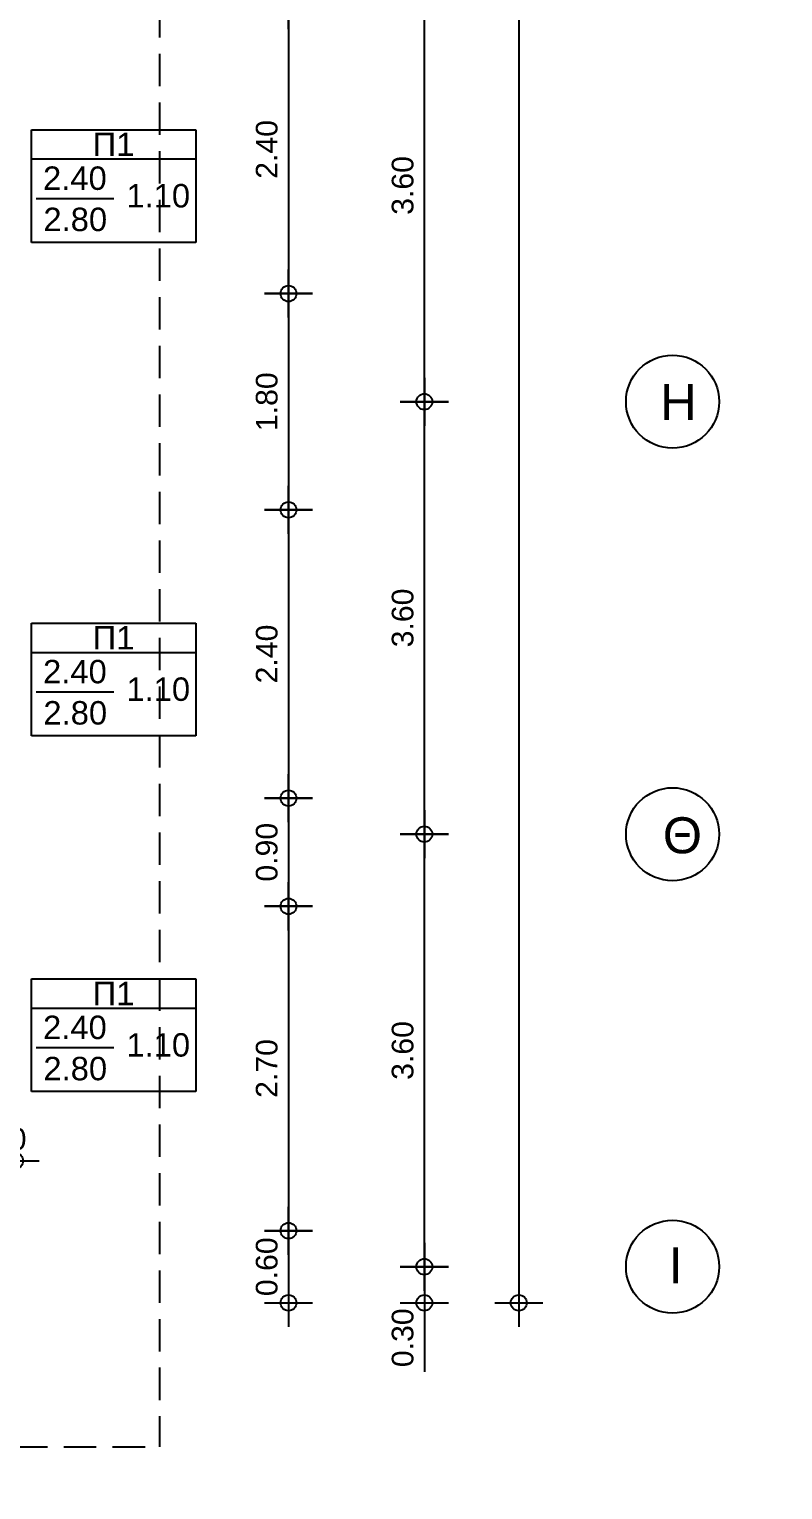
# Model space of a CAD drawing. Header units: metres. Extents: x -11 to 85, y -301 to 135.
# Drawn here: x 47.89 to 54.16, y 13.59 to 25.75 of the extents above; entities that cross this region are included whole.
import ezdxf

# ---------------------------------------------------------------- set-up
doc = ezdxf.new("R2010")
doc.units = ezdxf.units.M
doc.header["$LTSCALE"] = 0.036
doc.header["$PDMODE"] = 2
doc.linetypes.add('HIDDEN', pattern=[0.375, 0.25, -0.125])
doc.layers.add('arxitek corofos', color=252, linetype='Continuous')
doc.layers.add('DIMBLK', color=252, linetype='Continuous')
doc.styles.add('COMU-N', font='arial.ttf')
doc.styles.get("Standard").update_dxf_attribs({"font": 'arial.ttf'})
doc.dimstyles.new('CADWDOT', dxfattribs={"dimscale": 0.1, "dimtxt": 1.8, "dimasz": 0.08, "dimexe": 2, "dimexo": 0, "dimgap": 0.09, "dimtad": 0, "dimrnd": 0.001, "dimzin": 0, "dimdsep": 46, "dimtxsty": 'Standard', "dimblk1": 'ARTDIM', "dimblk2": 'ARTDIM', "dimsah": 1, "dimcen": 0.09, "dimdle": 0.05, "dimse1": 1, "dimse2": 1, "dimadec": 0, "dimazin": 0, "dimtfac": 1, "dimtmove": 0, "dimatfit": 3, "dimldrblk": 'ARTDIM', "dimfxl": 2, "dimtvp": 0.9999, "dimtolj": 1, "dimtzin": 0, "dimarcsym": 0})

# ---------------------------------------------------------------- blocks, each defined once
blk = doc.blocks.new('ARTDIM')
at = {"layer": 'DIMBLK'}
for p, q in [((0, -24.9975), (0, 24.9975)), ((-24.9975, 0), (24.9975, 0))]:
    blk.add_line(p, q, dxfattribs=at)
blk.add_circle((0, 0), 8.25, dxfattribs=at)
blk = doc.blocks.new('*D387')
at = {"layer": 'arxitek corofos', "color": 0, "lineweight": -2}
blk.add_line((51.962, 44.539), (51.962, 15.155), dxfattribs=at)
at = {"layer": 'Defpoints', "color": 0, "transparency": 16777216}
for p in [(49.077, 44.547), (49.077, 15.147), (51.962, 15.147)]:
    blk.add_point(p, dxfattribs=at)
at = {"layer": 'arxitek corofos', "color": 0, "lineweight": -2, "xscale": 0.008, "yscale": 0.008, "zscale": 0.008}
for p, rotation in [((51.962, 44.547), 90), ((51.962, 15.147), 270)]:
    blk.add_blockref('ARTDIM', p, dxfattribs=dict(at, rotation=rotation))
at = {"layer": 'arxitek corofos', "color": 0, "insert": (51.782, 29.847), "char_height": 0.18, "attachment_point": 5, "rotation": 90}
blk.add_mtext('\\A1;29.40', dxfattribs=at)
blk = doc.blocks.new('*D388')
at = {"layer": 'arxitek corofos', "color": 0, "lineweight": -2}
for p, q in [((51.177, 15.439), (51.177, 15.155)), ((51.177, 15.147), (51.177, 14.573))]:
    blk.add_line(p, q, dxfattribs=at)
at = {"layer": 'Defpoints', "color": 0, "transparency": 16777216}
for p in [(49.077, 15.447), (49.077, 15.147), (51.177, 15.147)]:
    blk.add_point(p, dxfattribs=at)
at = {"layer": 'arxitek corofos', "color": 0, "lineweight": -2, "xscale": 0.008, "yscale": 0.008, "zscale": 0.008}
for p, rotation in [((51.177, 15.447), 90), ((51.177, 15.147), 270)]:
    blk.add_blockref('ARTDIM', p, dxfattribs=dict(at, rotation=rotation))
at = {"layer": 'arxitek corofos', "color": 0, "insert": (50.997, 14.856), "char_height": 0.18, "attachment_point": 5, "rotation": 90}
blk.add_mtext('\\A1;0.30', dxfattribs=at)
blk = doc.blocks.new('*D389')
at = {"layer": 'arxitek corofos', "color": 0, "lineweight": -2}
blk.add_line((51.177, 15.455), (51.177, 19.039), dxfattribs=at)
at = {"layer": 'Defpoints', "color": 0, "transparency": 16777216}
for p in [(51.177, 19.047), (54.157, 19.047), (49.077, 15.447)]:
    blk.add_point(p, dxfattribs=at)
at = {"layer": 'arxitek corofos', "color": 0, "lineweight": -2, "xscale": 0.008, "yscale": 0.008, "zscale": 0.008}
for p, rotation in [((51.177, 19.047), 90), ((51.177, 15.447), 270)]:
    blk.add_blockref('ARTDIM', p, dxfattribs=dict(at, rotation=rotation))
at = {"layer": 'arxitek corofos', "color": 0, "insert": (50.997, 17.247), "char_height": 0.18, "attachment_point": 5, "rotation": 90}
blk.add_mtext('\\A1;3.60', dxfattribs=at)
blk = doc.blocks.new('*D390')
at = {"layer": 'arxitek corofos', "color": 0, "lineweight": -2}
blk.add_line((51.177, 19.055), (51.177, 22.639), dxfattribs=at)
at = {"layer": 'Defpoints', "color": 0, "transparency": 16777216}
for p in [(51.177, 22.647), (54.157, 22.647), (54.157, 19.047)]:
    blk.add_point(p, dxfattribs=at)
at = {"layer": 'arxitek corofos', "color": 0, "lineweight": -2, "xscale": 0.008, "yscale": 0.008, "zscale": 0.008}
for p, rotation in [((51.177, 22.647), 90), ((51.177, 19.047), 270)]:
    blk.add_blockref('ARTDIM', p, dxfattribs=dict(at, rotation=rotation))
at = {"layer": 'arxitek corofos', "color": 0, "insert": (50.997, 20.847), "char_height": 0.18, "attachment_point": 5, "rotation": 90}
blk.add_mtext('\\A1;3.60', dxfattribs=at)
blk = doc.blocks.new('*D391')
at = {"layer": 'arxitek corofos', "color": 0, "lineweight": -2}
blk.add_line((51.177, 22.655), (51.177, 26.239), dxfattribs=at)
at = {"layer": 'Defpoints', "color": 0, "transparency": 16777216}
for p in [(51.177, 26.247), (54.157, 26.247), (54.157, 22.647)]:
    blk.add_point(p, dxfattribs=at)
at = {"layer": 'arxitek corofos', "color": 0, "lineweight": -2, "xscale": 0.008, "yscale": 0.008, "zscale": 0.008}
for p, rotation in [((51.177, 26.247), 90), ((51.177, 22.647), 270)]:
    blk.add_blockref('ARTDIM', p, dxfattribs=dict(at, rotation=rotation))
at = {"layer": 'arxitek corofos', "color": 0, "insert": (50.997, 24.447), "char_height": 0.18, "attachment_point": 5, "rotation": 90}
blk.add_mtext('\\A1;3.60', dxfattribs=at)
blk = doc.blocks.new('*D409')
at = {"layer": 'arxitek corofos', "color": 0, "lineweight": -2}
blk.add_line((50.047, 25.939), (50.047, 23.555), dxfattribs=at)
at = {"layer": 'Defpoints', "color": 0, "transparency": 16777216}
for p in [(49.077, 25.947), (49.077, 23.547), (50.047, 23.547)]:
    blk.add_point(p, dxfattribs=at)
at = {"layer": 'arxitek corofos', "color": 0, "lineweight": -2, "xscale": 0.008, "yscale": 0.008, "zscale": 0.008}
for p, rotation in [((50.047, 25.947), 90), ((50.047, 23.547), 270)]:
    blk.add_blockref('ARTDIM', p, dxfattribs=dict(at, rotation=rotation))
at = {"layer": 'arxitek corofos', "color": 0, "insert": (49.867, 24.747), "char_height": 0.18, "attachment_point": 5, "rotation": 90}
blk.add_mtext('\\A1;2.40', dxfattribs=at)
blk = doc.blocks.new('*D410')
at = {"layer": 'arxitek corofos', "color": 0, "lineweight": -2}
blk.add_line((50.047, 23.539), (50.047, 21.755), dxfattribs=at)
at = {"layer": 'Defpoints', "color": 0, "transparency": 16777216}
for p in [(49.077, 23.547), (49.077, 21.747), (50.047, 21.747)]:
    blk.add_point(p, dxfattribs=at)
at = {"layer": 'arxitek corofos', "color": 0, "lineweight": -2, "xscale": 0.008, "yscale": 0.008, "zscale": 0.008}
for p, rotation in [((50.047, 23.547), 90), ((50.047, 21.747), 270)]:
    blk.add_blockref('ARTDIM', p, dxfattribs=dict(at, rotation=rotation))
at = {"layer": 'arxitek corofos', "color": 0, "insert": (49.867, 22.647), "char_height": 0.18, "attachment_point": 5, "rotation": 90}
blk.add_mtext('\\A1;1.80', dxfattribs=at)
blk = doc.blocks.new('*D411')
at = {"layer": 'arxitek corofos', "color": 0, "lineweight": -2}
blk.add_line((50.047, 21.739), (50.047, 19.355), dxfattribs=at)
at = {"layer": 'Defpoints', "color": 0, "transparency": 16777216}
for p in [(49.077, 21.747), (49.077, 19.347), (50.047, 19.347)]:
    blk.add_point(p, dxfattribs=at)
at = {"layer": 'arxitek corofos', "color": 0, "lineweight": -2, "xscale": 0.008, "yscale": 0.008, "zscale": 0.008}
for p, rotation in [((50.047, 21.747), 90), ((50.047, 19.347), 270)]:
    blk.add_blockref('ARTDIM', p, dxfattribs=dict(at, rotation=rotation))
at = {"layer": 'arxitek corofos', "color": 0, "insert": (49.867, 20.547), "char_height": 0.18, "attachment_point": 5, "rotation": 90}
blk.add_mtext('\\A1;2.40', dxfattribs=at)
blk = doc.blocks.new('*D412')
at = {"layer": 'arxitek corofos', "color": 0, "lineweight": -2}
blk.add_line((50.047, 19.339), (50.047, 18.455), dxfattribs=at)
at = {"layer": 'Defpoints', "color": 0, "transparency": 16777216}
for p in [(49.077, 19.347), (49.077, 18.447), (50.047, 18.447)]:
    blk.add_point(p, dxfattribs=at)
at = {"layer": 'arxitek corofos', "color": 0, "lineweight": -2, "xscale": 0.008, "yscale": 0.008, "zscale": 0.008}
for p, rotation in [((50.047, 19.347), 90), ((50.047, 18.447), 270)]:
    blk.add_blockref('ARTDIM', p, dxfattribs=dict(at, rotation=rotation))
at = {"layer": 'arxitek corofos', "color": 0, "insert": (49.867, 18.897), "char_height": 0.18, "attachment_point": 5, "rotation": 90}
blk.add_mtext('\\A1;0.90', dxfattribs=at)
blk = doc.blocks.new('*D413')
at = {"layer": 'arxitek corofos', "color": 0, "lineweight": -2}
blk.add_line((50.047, 18.439), (50.047, 15.755), dxfattribs=at)
at = {"layer": 'Defpoints', "color": 0, "transparency": 16777216}
for p in [(49.077, 18.447), (49.077, 15.747), (50.047, 15.747)]:
    blk.add_point(p, dxfattribs=at)
at = {"layer": 'arxitek corofos', "color": 0, "lineweight": -2, "xscale": 0.008, "yscale": 0.008, "zscale": 0.008}
for p, rotation in [((50.047, 18.447), 90), ((50.047, 15.747), 270)]:
    blk.add_blockref('ARTDIM', p, dxfattribs=dict(at, rotation=rotation))
at = {"layer": 'arxitek corofos', "color": 0, "insert": (49.867, 17.097), "char_height": 0.18, "attachment_point": 5, "rotation": 90}
blk.add_mtext('\\A1;2.70', dxfattribs=at)
blk = doc.blocks.new('*D414')
at = {"layer": 'arxitek corofos', "color": 0, "lineweight": -2}
blk.add_line((50.047, 15.739), (50.047, 15.155), dxfattribs=at)
at = {"layer": 'Defpoints', "color": 0, "transparency": 16777216}
for p in [(49.077, 15.747), (49.077, 15.147), (50.047, 15.147)]:
    blk.add_point(p, dxfattribs=at)
at = {"layer": 'arxitek corofos', "color": 0, "lineweight": -2, "xscale": 0.008, "yscale": 0.008, "zscale": 0.008}
for p, rotation in [((50.047, 15.747), 90), ((50.047, 15.147), 270)]:
    blk.add_blockref('ARTDIM', p, dxfattribs=dict(at, rotation=rotation))
at = {"layer": 'arxitek corofos', "color": 0, "insert": (49.867, 15.447), "char_height": 0.18, "attachment_point": 5, "rotation": 90}
blk.add_mtext('\\A1;0.60', dxfattribs=at)
blk = doc.blocks.new('*D436')
at = {"layer": 'arxitek corofos', "color": 0, "lineweight": -2}
blk.add_line((47.482, 16.329), (47.766, 16.329), dxfattribs=at)
at = {"layer": 'Defpoints', "color": 0, "transparency": 16777216}
for p in [(47.774, 16.329), (47.474, 15.447), (47.774, 15.447)]:
    blk.add_point(p, dxfattribs=at)
at = {"layer": 'arxitek corofos', "color": 0, "lineweight": -2, "xscale": 0.008, "yscale": 0.008, "zscale": 0.008, "rotation": 180}
blk.add_blockref('ARTDIM', (47.474, 16.329), dxfattribs=at)
at = {"layer": 'arxitek corofos', "color": 0, "lineweight": -2, "xscale": 0.008, "yscale": 0.008, "zscale": 0.008}
blk.add_blockref('ARTDIM', (47.774, 16.329), dxfattribs=at)
at = {"layer": 'arxitek corofos', "color": 0, "insert": (47.624, 16.509), "char_height": 0.18, "attachment_point": 5}
blk.add_mtext('\\A1;0.30', dxfattribs=at)
blk = doc.blocks.new('*D474')
at = {"layer": 'arxitek corofos', "color": 0, "lineweight": -2}
blk.add_line((40.132, 10.561), (47.766, 10.561), dxfattribs=at)
at = {"layer": 'Defpoints', "color": 0, "transparency": 16777216}
for p in [(40.124, 15.147), (47.774, 15.147), (47.774, 10.561)]:
    blk.add_point(p, dxfattribs=at)
at = {"layer": 'arxitek corofos', "color": 0, "lineweight": -2, "xscale": 0.008, "yscale": 0.008, "zscale": 0.008, "rotation": 180}
blk.add_blockref('ARTDIM', (40.124, 10.561), dxfattribs=at)
at = {"layer": 'arxitek corofos', "color": 0, "lineweight": -2, "xscale": 0.008, "yscale": 0.008, "zscale": 0.008}
blk.add_blockref('ARTDIM', (47.774, 10.561), dxfattribs=at)
at = {"layer": 'arxitek corofos', "color": 0, "insert": (43.949, 10.741), "char_height": 0.18, "attachment_point": 5}
blk.add_mtext('\\A1;7.65', dxfattribs=at)

msp = doc.modelspace()

# ---------------------------------------------------------------- linework, layer by layer
at = {"layer": 'arxitek corofos', "linetype": 'HIDDEN', "ltscale": 30}
for p in [(48.974, 25.947), (47.774, 13.947)]:
    msp.add_line(p, (48.974, 13.947), dxfattribs=at)
at = {"layer": 'arxitek corofos'}
for p, q in [((47.911, 23.973), (47.911, 24.911)), ((47.911, 24.911), (49.278, 24.911)), ((49.278, 24.911), (49.278, 23.973)), ((49.278, 24.665), (47.911, 24.665)), ((47.95, 24.339), (48.595, 24.339)), ((49.278, 23.973), (47.911, 23.973)), ((47.911, 19.866), (47.911, 20.804)), ((47.911, 20.804), (49.278, 20.804)), ((49.278, 20.804), (49.278, 19.866)), ((49.278, 20.558), (47.911, 20.558)), ((47.95, 20.233), (48.595, 20.233)), ((49.278, 19.866), (47.911, 19.866)), ((47.911, 16.905), (47.911, 17.843)), ((47.911, 17.843), (49.278, 17.843)), ((49.278, 17.843), (49.278, 16.905)), ((49.278, 17.597), (47.911, 17.597)), ((47.95, 17.272), (48.595, 17.272)), ((49.278, 16.905), (47.911, 16.905))]:
    msp.add_line(p, q, dxfattribs=at)
for centre in [(53.241, 22.647), (53.241, 19.047), (53.241, 15.447)]:
    msp.add_circle(centre, 0.387, dxfattribs=at)

# ---------------------------------------------------------------- texts
at = {"layer": 'arxitek corofos', "style": 'COMU-N'}
for s, height, p in [('Π1', 0.195, (48.418, 24.692)), ('2.40', 0.195, (48.006, 24.41)), ('1.10', 0.195, (48.699, 24.264)), ('2.80', 0.195, (48.009, 24.067)), ('Η', 0.3, (53.139, 22.495)), ('Π1', 0.195, (48.418, 20.585)), ('2.40', 0.195, (48.006, 20.303)), ('1.10', 0.195, (48.699, 20.157)), ('2.80', 0.195, (48.009, 19.96)), ('Θ', 0.3, (53.16, 18.888)), ('Π1', 0.195, (48.418, 17.624)), ('2.40', 0.195, (48.006, 17.342)), ('1.10', 0.195, (48.699, 17.196)), ('2.80', 0.195, (48.009, 16.999)), ('Ι', 0.3, (53.208, 15.309))]:
    msp.add_text(s, height=height, dxfattribs=at).set_placement(p)

# ---------------------------------------------------------------- dimensions: what is measured, and where the dimension line sits
at = {"layer": 'arxitek corofos'}
for base, p1, p2, picture, middle in [((51.962, 15.147), (49.077, 44.547), (49.077, 15.147), '*D387', (51.782, 29.847)), ((51.177, 26.247), (54.157, 22.647), (54.157, 26.247), '*D391', (50.997, 24.447)), ((50.047, 23.547), (49.077, 25.947), (49.077, 23.547), '*D409', (49.867, 24.747)), ((50.047, 21.747), (49.077, 23.547), (49.077, 21.747), '*D410', (49.867, 22.647)), ((51.177, 22.647), (54.157, 19.047), (54.157, 22.647), '*D390', (50.997, 20.847)), ((50.047, 19.347), (49.077, 21.747), (49.077, 19.347), '*D411', (49.867, 20.547)), ((50.047, 18.447), (49.077, 19.347), (49.077, 18.447), '*D412', (49.867, 18.897)), ((51.177, 19.047), (49.077, 15.447), (54.157, 19.047), '*D389', (50.997, 17.247)), ((50.047, 15.747), (49.077, 18.447), (49.077, 15.747), '*D413', (49.867, 17.097)), ((50.047, 15.147), (49.077, 15.747), (49.077, 15.147), '*D414', (49.867, 15.447)), ((51.177, 15.147), (49.077, 15.447), (49.077, 15.147), '*D388', (50.997, 14.856))]:
    dim = msp.add_linear_dim(base=base, p1=p1, p2=p2, angle=90, dimstyle='CADWDOT', dxfattribs=at)
    dim.commit()
    dim.dimension.update_dxf_attribs({"geometry": picture, "text_midpoint": middle})
dim = msp.add_linear_dim(base=(47.774, 16.329), p1=(47.474, 15.447), p2=(47.774, 15.447), dimstyle='CADWDOT', dxfattribs=at)
dim.commit()
dim.dimension.update_dxf_attribs({"geometry": '*D436', "text_midpoint": (47.624, 16.329), "dimtype": 160})
dim = msp.add_aligned_dim(p1=(40.124, 15.147), p2=(47.774, 15.147), distance=-4.586, dimstyle='CADWDOT', dxfattribs=at)
dim.commit()
dim.dimension.update_dxf_attribs({"geometry": '*D474', "text_midpoint": (43.949, 10.741)})

doc.saveas('drawing.dxf')
